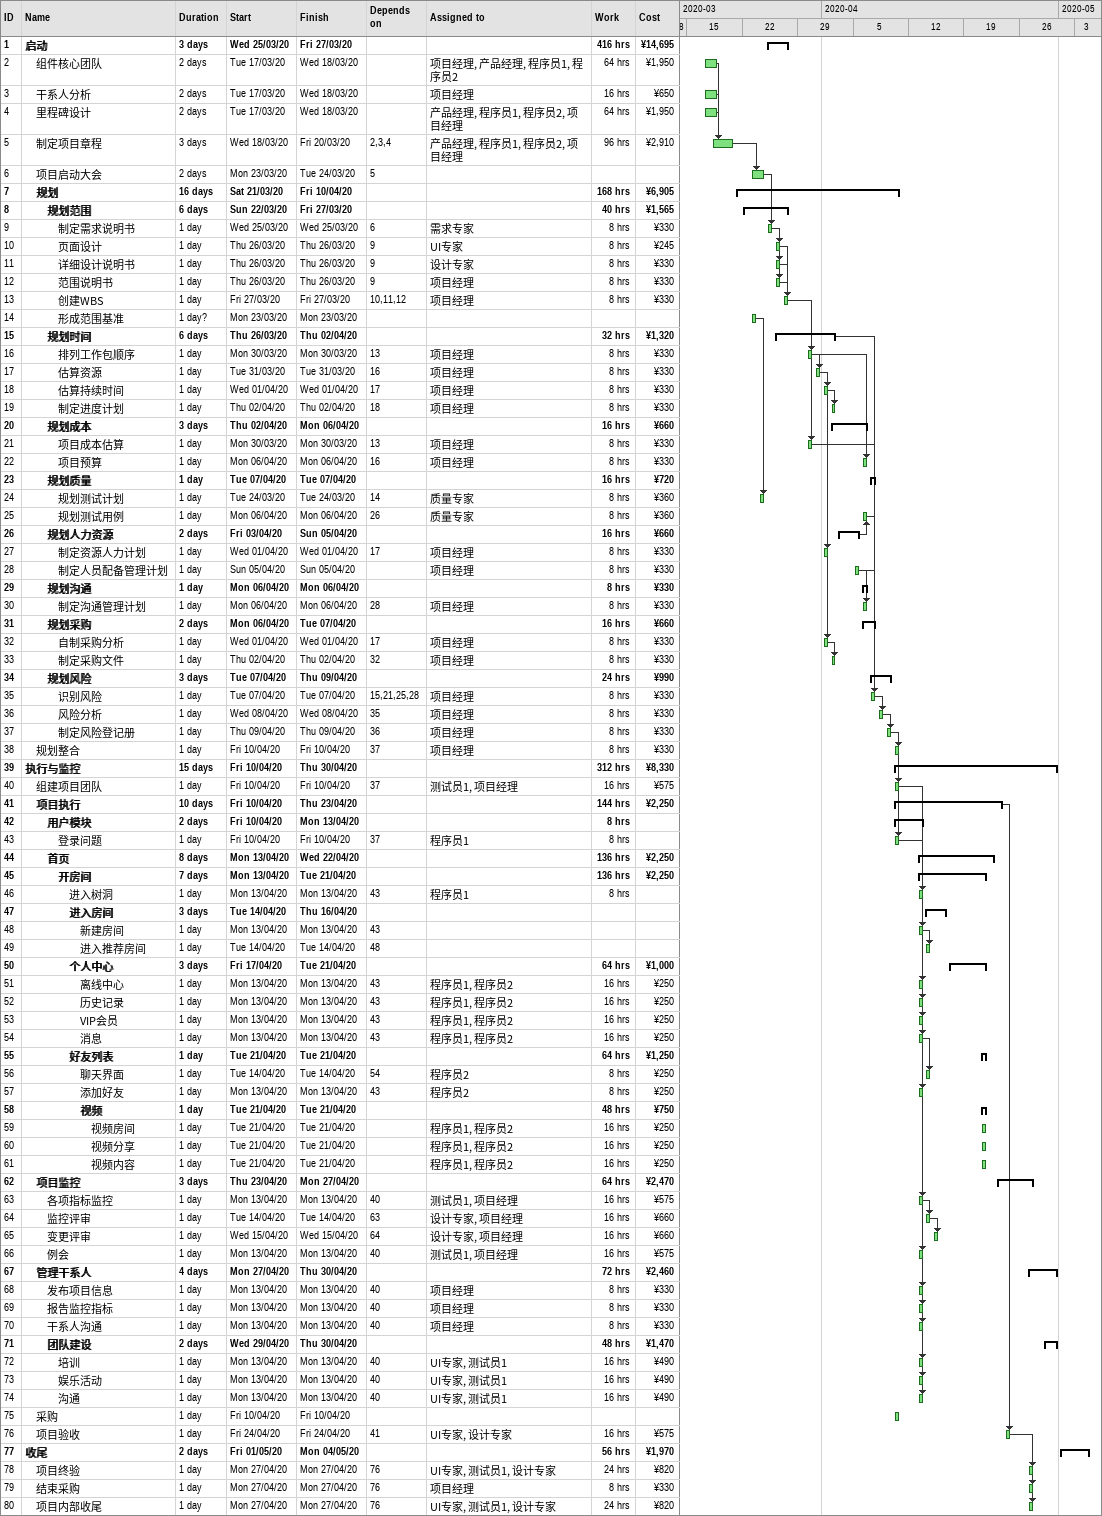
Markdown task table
| ID | Level | Task | Duration | Start | Finish | Predecessors | Resources | Work (h) | Cost (¥) |
|---|---|---|---|---|---|---|---|---|---|
| 1 | 1 | **启动** | 3d | 2020-03-25 | 2020-03-27 |  |  | 416 | 14695 |
| 2 | 2 | 组件核心团队 | 2d | 2020-03-17 | 2020-03-18 |  | 项目经理, 产品经理, 程序员1, 程序员2 | 64 | 1950 |
| 3 | 2 | 干系人分析 | 2d | 2020-03-17 | 2020-03-18 |  | 项目经理 | 16 | 650 |
| 4 | 2 | 里程碑设计 | 2d | 2020-03-17 | 2020-03-18 |  | 产品经理, 程序员1, 程序员2, 项目经理 | 64 | 1950 |
| 5 | 2 | 制定项目章程 | 3d | 2020-03-18 | 2020-03-20 | 2, 3, 4 | 产品经理, 程序员1, 程序员2, 项目经理 | 96 | 2910 |
| 6 | 2 | 项目启动大会 | 2d | 2020-03-23 | 2020-03-24 | 5 |  |  |  |
| 7 | 2 | **规划** | 16d | 2020-03-21 | 2020-04-10 |  |  | 168 | 6905 |
| 8 | 3 | **规划范围** | 6d | 2020-03-22 | 2020-03-27 |  |  | 40 | 1565 |
| 9 | 4 | 制定需求说明书 | 1d | 2020-03-25 | 2020-03-25 | 6 | 需求专家 | 8 | 330 |
| 10 | 4 | 页面设计 | 1d | 2020-03-26 | 2020-03-26 | 9 | UI专家 | 8 | 245 |
| 11 | 4 | 详细设计说明书 | 1d | 2020-03-26 | 2020-03-26 | 9 | 设计专家 | 8 | 330 |
| 12 | 4 | 范围说明书 | 1d | 2020-03-26 | 2020-03-26 | 9 | 项目经理 | 8 | 330 |
| 13 | 4 | 创建WBS | 1d | 2020-03-27 | 2020-03-27 | 10, 11, 12 | 项目经理 | 8 | 330 |
| 14 | 4 | 形成范围基准 | 1d? | 2020-03-23 | 2020-03-23 |  |  |  |  |
| 15 | 3 | **规划时间** | 6d | 2020-03-26 | 2020-04-02 |  |  | 32 | 1320 |
| 16 | 4 | 排列工作包顺序 | 1d | 2020-03-30 | 2020-03-30 | 13 | 项目经理 | 8 | 330 |
| 17 | 4 | 估算资源 | 1d | 2020-03-31 | 2020-03-31 | 16 | 项目经理 | 8 | 330 |
| 18 | 4 | 估算持续时间 | 1d | 2020-04-01 | 2020-04-01 | 17 | 项目经理 | 8 | 330 |
| 19 | 4 | 制定进度计划 | 1d | 2020-04-02 | 2020-04-02 | 18 | 项目经理 | 8 | 330 |
| 20 | 3 | **规划成本** | 3d | 2020-04-02 | 2020-04-06 |  |  | 16 | 660 |
| 21 | 4 | 项目成本估算 | 1d | 2020-03-30 | 2020-03-30 | 13 | 项目经理 | 8 | 330 |
| 22 | 4 | 项目预算 | 1d | 2020-04-06 | 2020-04-06 | 16 | 项目经理 | 8 | 330 |
| 23 | 3 | **规划质量** | 1d | 2020-04-07 | 2020-04-07 |  |  | 16 | 720 |
| 24 | 4 | 规划测试计划 | 1d | 2020-03-24 | 2020-03-24 | 14 | 质量专家 | 8 | 360 |
| 25 | 4 | 规划测试用例 | 1d | 2020-04-06 | 2020-04-06 | 26 | 质量专家 | 8 | 360 |
| 26 | 3 | **规划人力资源** | 2d | 2020-04-03 | 2020-04-05 |  |  | 16 | 660 |
| 27 | 4 | 制定资源人力计划 | 1d | 2020-04-01 | 2020-04-01 | 17 | 项目经理 | 8 | 330 |
| 28 | 4 | 制定人员配备管理计划 | 1d | 2020-04-05 | 2020-04-05 |  | 项目经理 | 8 | 330 |
| 29 | 3 | **规划沟通** | 1d | 2020-04-06 | 2020-04-06 |  |  | 8 | 330 |
| 30 | 4 | 制定沟通管理计划 | 1d | 2020-04-06 | 2020-04-06 | 28 | 项目经理 | 8 | 330 |
| 31 | 3 | **规划采购** | 2d | 2020-04-06 | 2020-04-07 |  |  | 16 | 660 |
| 32 | 4 | 自制采购分析 | 1d | 2020-04-01 | 2020-04-01 | 17 | 项目经理 | 8 | 330 |
| 33 | 4 | 制定采购文件 | 1d | 2020-04-02 | 2020-04-02 | 32 | 项目经理 | 8 | 330 |
| 34 | 3 | **规划风险** | 3d | 2020-04-07 | 2020-04-09 |  |  | 24 | 990 |
| 35 | 4 | 识别风险 | 1d | 2020-04-07 | 2020-04-07 | 15, 21, 25, 28 | 项目经理 | 8 | 330 |
| 36 | 4 | 风险分析 | 1d | 2020-04-08 | 2020-04-08 | 35 | 项目经理 | 8 | 330 |
| 37 | 4 | 制定风险登记册 | 1d | 2020-04-09 | 2020-04-09 | 36 | 项目经理 | 8 | 330 |
| 38 | 2 | 规划整合 | 1d | 2020-04-10 | 2020-04-10 | 37 | 项目经理 | 8 | 330 |
| 39 | 1 | **执行与监控** | 15d | 2020-04-10 | 2020-04-30 |  |  | 312 | 8330 |
| 40 | 2 | 组建项目团队 | 1d | 2020-04-10 | 2020-04-10 | 37 | 测试员1, 项目经理 | 16 | 575 |
| 41 | 2 | **项目执行** | 10d | 2020-04-10 | 2020-04-23 |  |  | 144 | 2250 |
| 42 | 3 | **用户模块** | 2d | 2020-04-10 | 2020-04-13 |  |  | 8 |  |
| 43 | 4 | 登录问题 | 1d | 2020-04-10 | 2020-04-10 | 37 | 程序员1 | 8 |  |
| 44 | 3 | **首页** | 8d | 2020-04-13 | 2020-04-22 |  |  | 136 | 2250 |
| 45 | 4 | **开房间** | 7d | 2020-04-13 | 2020-04-21 |  |  | 136 | 2250 |
| 46 | 5 | 进入树洞 | 1d | 2020-04-13 | 2020-04-13 | 43 | 程序员1 | 8 |  |
| 47 | 5 | **进入房间** | 3d | 2020-04-14 | 2020-04-16 |  |  |  |  |
| 48 | 6 | 新建房间 | 1d | 2020-04-13 | 2020-04-13 | 43 |  |  |  |
| 49 | 6 | 进入推荐房间 | 1d | 2020-04-14 | 2020-04-14 | 48 |  |  |  |
| 50 | 5 | **个人中心** | 3d | 2020-04-17 | 2020-04-21 |  |  | 64 | 1000 |
| 51 | 6 | 离线中心 | 1d | 2020-04-13 | 2020-04-13 | 43 | 程序员1, 程序员2 | 16 | 250 |
| 52 | 6 | 历史记录 | 1d | 2020-04-13 | 2020-04-13 | 43 | 程序员1, 程序员2 | 16 | 250 |
| 53 | 6 | VIP会员 | 1d | 2020-04-13 | 2020-04-13 | 43 | 程序员1, 程序员2 | 16 | 250 |
| 54 | 6 | 消息 | 1d | 2020-04-13 | 2020-04-13 | 43 | 程序员1, 程序员2 | 16 | 250 |
| 55 | 5 | **好友列表** | 1d | 2020-04-21 | 2020-04-21 |  |  | 64 | 1250 |
| 56 | 6 | 聊天界面 | 1d | 2020-04-14 | 2020-04-14 | 54 | 程序员2 | 8 | 250 |
| 57 | 6 | 添加好友 | 1d | 2020-04-13 | 2020-04-13 | 43 | 程序员2 | 8 | 250 |
| 58 | 6 | **视频** | 1d | 2020-04-21 | 2020-04-21 |  |  | 48 | 750 |
| 59 | 7 | 视频房间 | 1d | 2020-04-21 | 2020-04-21 |  | 程序员1, 程序员2 | 16 | 250 |
| 60 | 7 | 视频分享 | 1d | 2020-04-21 | 2020-04-21 |  | 程序员1, 程序员2 | 16 | 250 |
| 61 | 7 | 视频内容 | 1d | 2020-04-21 | 2020-04-21 |  | 程序员1, 程序员2 | 16 | 250 |
| 62 | 2 | **项目监控** | 3d | 2020-04-23 | 2020-04-27 |  |  | 64 | 2470 |
| 63 | 3 | 各项指标监控 | 1d | 2020-04-13 | 2020-04-13 | 40 | 测试员1, 项目经理 | 16 | 575 |
| 64 | 3 | 监控评审 | 1d | 2020-04-14 | 2020-04-14 | 63 | 设计专家, 项目经理 | 16 | 660 |
| 65 | 3 | 变更评审 | 1d | 2020-04-15 | 2020-04-15 | 64 | 设计专家, 项目经理 | 16 | 660 |
| 66 | 3 | 例会 | 1d | 2020-04-13 | 2020-04-13 | 40 | 测试员1, 项目经理 | 16 | 575 |
| 67 | 2 | **管理干系人** | 4d | 2020-04-27 | 2020-04-30 |  |  | 72 | 2460 |
| 68 | 3 | 发布项目信息 | 1d | 2020-04-13 | 2020-04-13 | 40 | 项目经理 | 8 | 330 |
| 69 | 3 | 报告监控指标 | 1d | 2020-04-13 | 2020-04-13 | 40 | 项目经理 | 8 | 330 |
| 70 | 3 | 干系人沟通 | 1d | 2020-04-13 | 2020-04-13 | 40 | 项目经理 | 8 | 330 |
| 71 | 3 | **团队建设** | 2d | 2020-04-29 | 2020-04-30 |  |  | 48 | 1470 |
| 72 | 4 | 培训 | 1d | 2020-04-13 | 2020-04-13 | 40 | UI专家, 测试员1 | 16 | 490 |
| 73 | 4 | 娱乐活动 | 1d | 2020-04-13 | 2020-04-13 | 40 | UI专家, 测试员1 | 16 | 490 |
| 74 | 4 | 沟通 | 1d | 2020-04-13 | 2020-04-13 | 40 | UI专家, 测试员1 | 16 | 490 |
| 75 | 2 | 采购 | 1d | 2020-04-10 | 2020-04-10 |  |  |  |  |
| 76 | 2 | 项目验收 | 1d | 2020-04-24 | 2020-04-24 | 41 | UI专家, 设计专家 | 16 | 575 |
| 77 | 1 | **收尾** | 2d | 2020-05-01 | 2020-05-04 |  |  | 56 | 1970 |
| 78 | 2 | 项目终验 | 1d | 2020-04-27 | 2020-04-27 | 76 | UI专家, 测试员1, 设计专家 | 24 | 820 |
| 79 | 2 | 结束采购 | 1d | 2020-04-27 | 2020-04-27 | 76 | 项目经理 | 8 | 330 |
| 80 | 2 | 项目内部收尾 | 1d | 2020-04-27 | 2020-04-27 | 76 | UI专家, 测试员1, 设计专家 | 24 | 820 |
